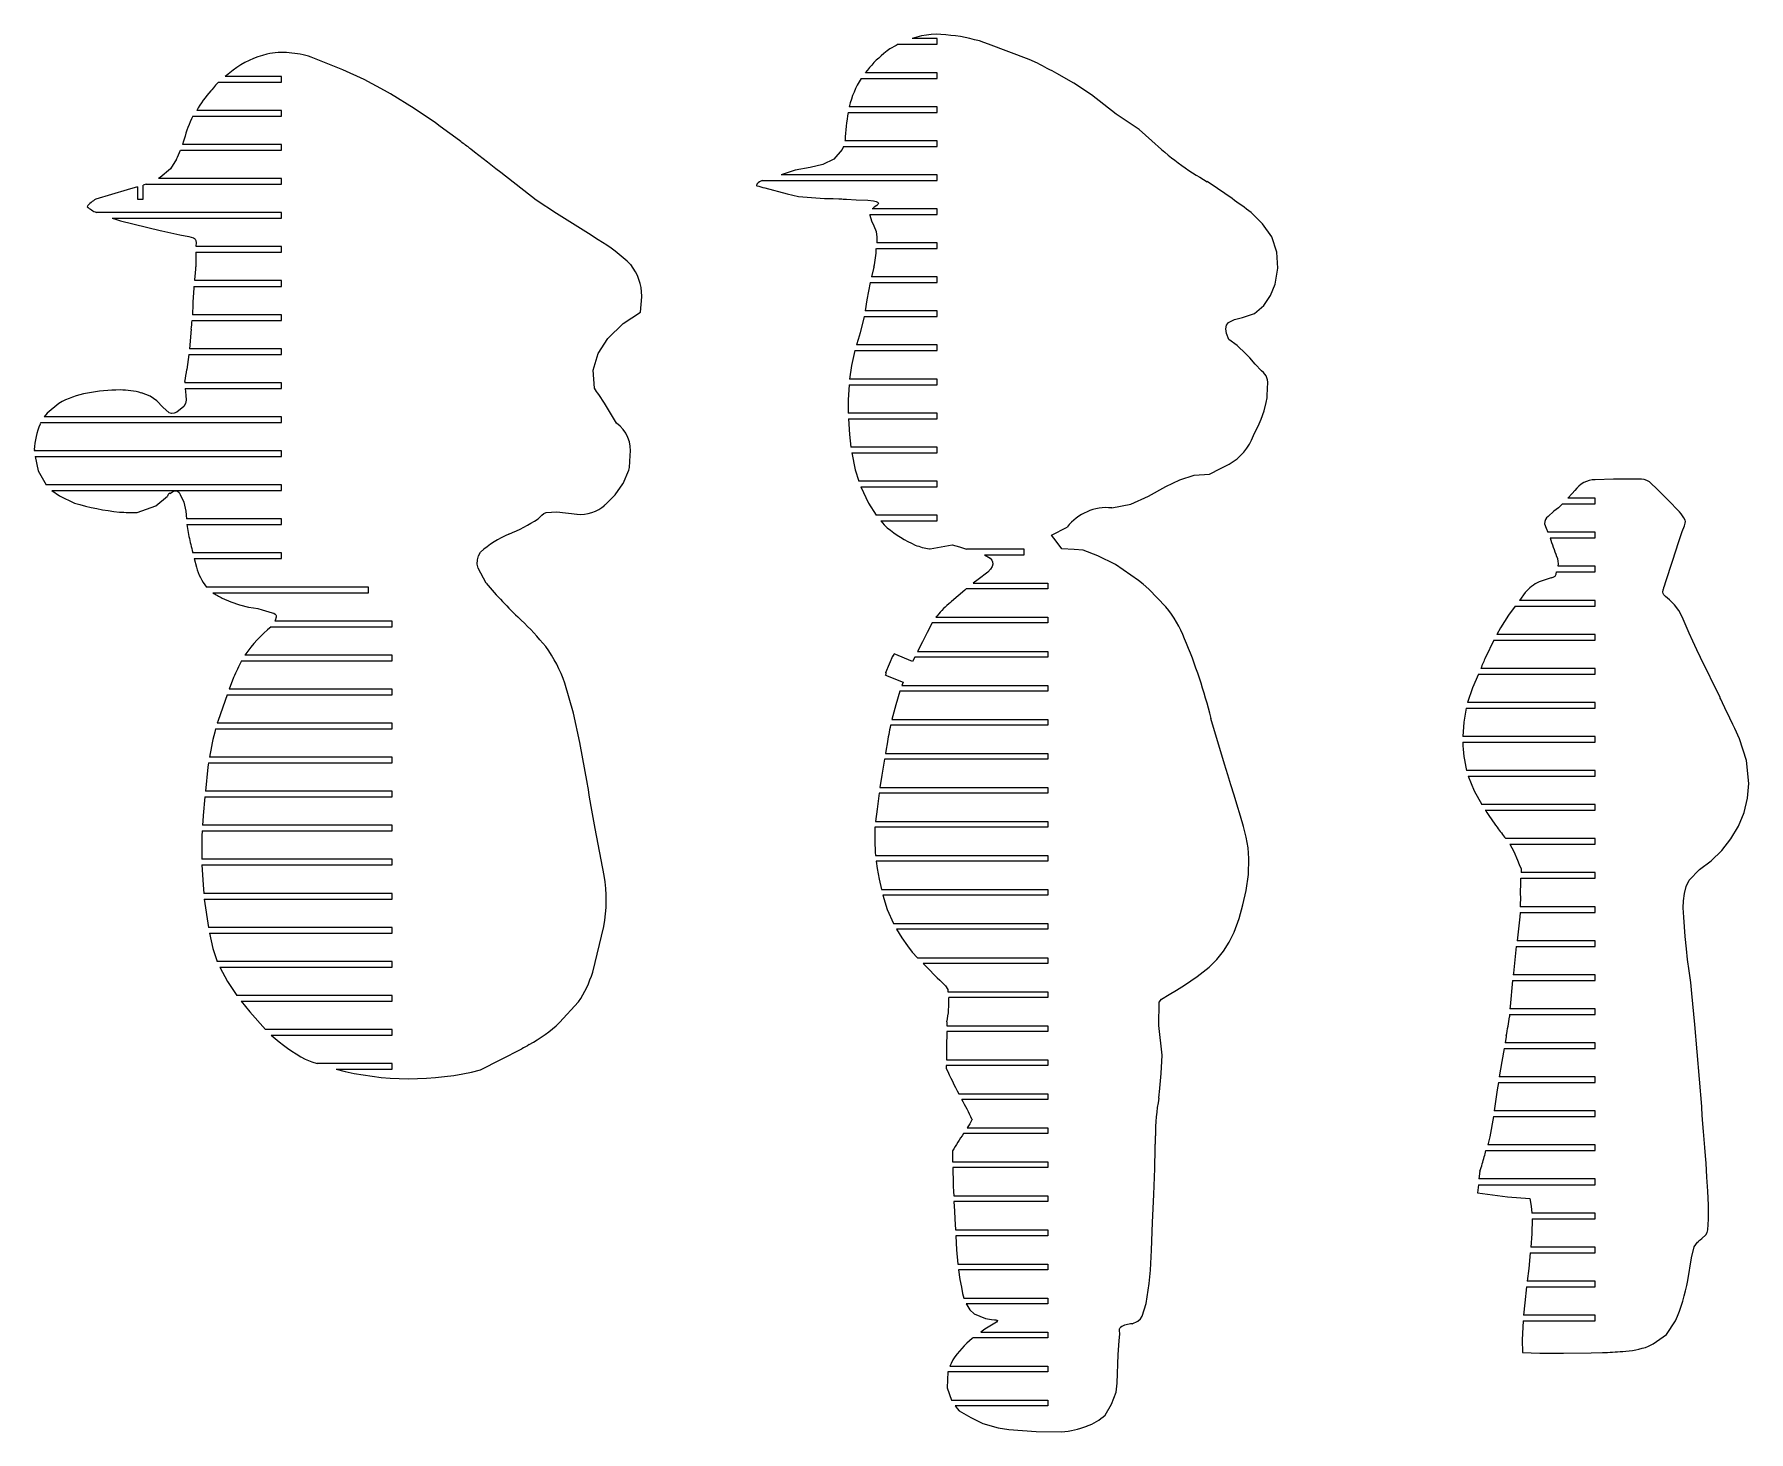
# Model space of a CAD drawing. Extents: x -545 to 865, y -1806 to 2117.
# Drawn here: x 562.8 to 864.9, y -1797.9 to -1551.5 of the extents above; entities that cross this region are included whole.
import ezdxf

# ---------------------------------------------------------------- set-up
doc = ezdxf.new("R2010")
doc.units = 0
doc.layers.get('0').update_dxf_attribs({"linetype": 'CONTINUOUS'})

msp = doc.modelspace()

# ---------------------------------------------------------------- linework, layer by layer
at = {"color": 7, "linetype": 'CONTINUOUS'}
for p, q in [((721.89, -1552.31), (717.48, -1552.31)), ((721.89, -1553.31), (721.89, -1552.31)), ((617.15, -1557.81), (611.55, -1555.56)), ((713.09, -1554.45), (712.47, -1554.95)), ((713.57, -1554.12), (713.09, -1554.45)), ((715.03, -1553.31), (721.89, -1553.31)), ((738.11, -1556), (730.96, -1553.26)), ((739.58, -1556.65), (738.11, -1556)), ((596.62, -1558.79), (596.41, -1558.97)), ((606.31, -1558.97), (596.41, -1558.97)), ((597.82, -1557.89), (596.62, -1558.79)), ((606.31, -1559.97), (606.31, -1558.97)), ((620.9, -1559.52), (617.15, -1557.81)), ((721.89, -1558.31), (709.24, -1558.31)), ((721.89, -1559.31), (721.89, -1558.31)), ((745.97, -1560.13), (743.02, -1558.48)), ((595.24, -1559.97), (594.73, -1560.52)), ((595.24, -1559.97), (606.31, -1559.97)), ((624.51, -1561.46), (620.9, -1559.52)), ((625.55, -1562.06), (624.51, -1561.46)), ((629.69, -1564.62), (625.55, -1562.06)), ((708.5, -1559.31), (721.89, -1559.31)), ((749.1, -1562.22), (745.97, -1560.13)), ((753.47, -1565.6), (749.1, -1562.22)), ((606.31, -1564.97), (591.39, -1564.97)), ((606.31, -1565.97), (606.31, -1564.97)), ((633.49, -1567.17), (629.69, -1564.62)), ((721.89, -1564.31), (706.41, -1564.31)), ((721.89, -1565.31), (721.89, -1564.31)), ((590.73, -1565.97), (606.31, -1565.97)), ((634.32, -1567.78), (633.49, -1567.17)), ((637.71, -1570.29), (634.32, -1567.78)), ((706.2, -1565.31), (721.89, -1565.31)), ((589.07, -1570.38), (588.86, -1570.97)), ((606.31, -1570.97), (588.86, -1570.97)), ((589.18, -1570.04), (589.07, -1570.38)), ((606.31, -1571.97), (606.31, -1570.97)), ((705.39, -1571.31), (705.14, -1571.86)), ((705.39, -1571.31), (721.89, -1571.31)), ((705.67, -1570.21), (705.65, -1570.31)), ((721.89, -1570.31), (705.65, -1570.31)), ((721.89, -1571.31), (721.89, -1570.31)), ((587.82, -1573.57), (586.74, -1575.27)), ((588.51, -1571.97), (606.31, -1571.97)), ((644.12, -1575.25), (642.64, -1574.1)), ((584.93, -1576.8), (584.67, -1576.97)), ((606.31, -1576.97), (584.67, -1576.97)), ((586.74, -1575.27), (584.93, -1576.8)), ((606.31, -1577.97), (606.31, -1576.97)), ((644.99, -1575.93), (644.12, -1575.25)), ((651.22, -1580.81), (644.99, -1575.93)), ((691.07, -1577.31), (721.89, -1577.31)), ((721.89, -1576.31), (694.38, -1576.31)), ((721.89, -1577.31), (721.89, -1576.31)), ((579.16, -1578.95), (573.61, -1580.61)), ((580.95, -1578.44), (579.16, -1578.95)), ((580.95, -1578.44), (580.95, -1580.61)), ((582.46, -1577.97), (581.95, -1578.13)), ((581.95, -1580.61), (581.95, -1578.13)), ((582.46, -1577.97), (606.31, -1577.97)), ((691.53, -1578.62), (695.45, -1579.68)), ((695.45, -1579.68), (697.47, -1580.13)), ((770.44, -1578.14), (769.48, -1577.52)), ((606.31, -1582.97), (573.72, -1582.97)), ((580.95, -1580.61), (581.95, -1580.61)), ((606.31, -1583.97), (606.31, -1582.97)), ((654.82, -1583.16), (651.22, -1580.81)), ((660.47, -1586.68), (654.82, -1583.16)), ((710.02, -1583.31), (710.03, -1583.43)), ((710.02, -1583.31), (721.89, -1583.31)), ((710.54, -1582.23), (710.47, -1582.31)), ((721.89, -1582.31), (710.47, -1582.31)), ((710.8, -1582.03), (710.54, -1582.23)), ((721.89, -1583.31), (721.89, -1582.31)), ((576.48, -1583.97), (606.31, -1583.97)), ((577.97, -1584.42), (584.96, -1586.11)), ((584.96, -1586.11), (585.27, -1586.18)), ((606.31, -1588.97), (591.27, -1588.97)), ((606.31, -1589.97), (606.31, -1588.97)), ((662.14, -1587.75), (660.47, -1586.68)), ((711.18, -1589.31), (711.18, -1589.32)), ((711.18, -1589.31), (721.89, -1589.31)), ((711.29, -1587.3), (711.25, -1588.31)), ((721.89, -1588.31), (711.25, -1588.31)), ((721.89, -1589.31), (721.89, -1588.31)), ((591.23, -1592.08), (591.23, -1592.51)), ((591.24, -1589.97), (606.31, -1589.97)), ((606.31, -1594.97), (591.04, -1594.97)), ((606.31, -1595.97), (606.31, -1594.97)), ((710.09, -1595.31), (709.53, -1598.36)), ((710.09, -1595.31), (721.89, -1595.31)), ((710.75, -1592.61), (710.3, -1594.31)), ((721.89, -1594.31), (710.3, -1594.31)), ((721.89, -1595.31), (721.89, -1594.31)), ((590.87, -1596.27), (590.68, -1598.73)), ((590.91, -1595.97), (590.87, -1596.27)), ((590.91, -1595.97), (606.31, -1595.97)), ((669.63, -1600.52), (669.83, -1597.84)), ((669.83, -1597.84), (669.83, -1597.7)), ((709.53, -1598.36), (709.22, -1600.31)), ((590.65, -1600.77), (590.64, -1600.97)), ((606.31, -1600.97), (590.64, -1600.97)), ((590.68, -1599.36), (590.65, -1600.77)), ((590.68, -1598.73), (590.68, -1599.36)), ((606.31, -1601.97), (606.31, -1600.97)), ((709.03, -1601.31), (708.35, -1604.16)), ((709.03, -1601.31), (721.89, -1601.31)), ((721.89, -1600.31), (709.22, -1600.31)), ((721.89, -1601.31), (721.89, -1600.31)), ((590.43, -1603.53), (590.09, -1606.97)), ((590.59, -1601.97), (606.31, -1601.97)), ((606.31, -1606.97), (590.09, -1606.97)), ((606.31, -1607.97), (606.31, -1606.97)), ((707.39, -1607.31), (721.89, -1607.31)), ((721.89, -1606.31), (707.67, -1606.31)), ((721.89, -1607.31), (721.89, -1606.31)), ((774.8, -1606.37), (773.32, -1605.33)), ((776.3, -1607.85), (774.8, -1606.37)), ((589.99, -1607.97), (589.66, -1610.63)), ((589.99, -1607.97), (606.31, -1607.97)), ((776.99, -1608.59), (776.3, -1607.85)), ((777.93, -1609.7), (776.99, -1608.59)), ((779.09, -1610.89), (777.93, -1609.7)), ((589.31, -1612.75), (589.31, -1612.97)), ((606.31, -1612.97), (589.31, -1612.97)), ((606.31, -1613.97), (606.31, -1612.97)), ((706.36, -1613.31), (721.89, -1613.31)), ((721.89, -1612.31), (706.46, -1612.31)), ((721.89, -1613.31), (721.89, -1612.31)), ((567.08, -1616.6), (565.04, -1618.34)), ((583.16, -1615.31), (581.63, -1614.77)), ((589.37, -1613.97), (606.31, -1613.97)), ((663.27, -1616.58), (662.25, -1615.05)), ((665.39, -1620.08), (663.27, -1616.58)), ((779.9, -1616.46), (780.08, -1615.63)), ((780.08, -1615.63), (780.12, -1613.65)), ((565.04, -1618.34), (564.5, -1618.97)), ((606.31, -1618.97), (564.5, -1618.97)), ((606.31, -1619.97), (606.31, -1618.97)), ((721.89, -1618.31), (706.24, -1618.31)), ((706.28, -1619.31), (721.89, -1619.31)), ((721.89, -1619.31), (721.89, -1618.31)), ((778.63, -1620.21), (779, -1619.37)), ((563.92, -1619.97), (563.8, -1620.23)), ((563.92, -1619.97), (606.31, -1619.97)), ((777.63, -1622.27), (778.63, -1620.21)), ((562.77, -1624.75), (562.76, -1624.97)), ((606.31, -1624.97), (562.76, -1624.97)), ((606.31, -1625.97), (606.31, -1624.97)), ((721.89, -1624.31), (706.71, -1624.31)), ((706.86, -1625.31), (721.89, -1625.31)), ((721.89, -1625.31), (721.89, -1624.31)), ((562.89, -1625.97), (606.31, -1625.97)), ((666.57, -1630.72), (667.58, -1628.4)), ((667.58, -1628.4), (667.67, -1627.92)), ((667.67, -1627.92), (667.77, -1625.79)), ((606.31, -1630.97), (564.85, -1630.97)), ((606.31, -1631.97), (606.31, -1630.97)), ((666.52, -1630.79), (666.57, -1630.72)), ((721.89, -1630.31), (708.08, -1630.31)), ((708.47, -1631.31), (721.89, -1631.31)), ((721.89, -1631.31), (721.89, -1630.31)), ((841.11, -1629.98), (837.89, -1630.06)), ((845.16, -1629.97), (841.11, -1629.98)), ((845.56, -1629.98), (845.16, -1629.97)), ((565.85, -1631.97), (606.31, -1631.97)), ((586.63, -1632.46), (587.29, -1632.1)), ((589.12, -1633.99), (589.47, -1635.59)), ((663.34, -1634.51), (663.41, -1634.45)), ((663.41, -1634.45), (663.49, -1634.39)), ((832.13, -1634.32), (837.9, -1634.32)), ((837.9, -1633.32), (833.05, -1633.32)), ((837.9, -1634.32), (837.9, -1633.32)), ((850.68, -1633.63), (850.5, -1633.45)), ((852.74, -1635.72), (850.68, -1633.63)), ((589.47, -1635.59), (589.58, -1636.97)), ((606.31, -1636.97), (589.58, -1636.97)), ((606.31, -1637.97), (606.31, -1636.97)), ((654.88, -1635.74), (658.42, -1636.14)), ((721.89, -1636.31), (711.15, -1636.31)), ((711.95, -1637.31), (721.89, -1637.31)), ((721.89, -1637.31), (721.89, -1636.31)), ((830.61, -1635.63), (829.61, -1636.54)), ((589.66, -1637.97), (590.01, -1640.06)), ((589.66, -1637.97), (606.31, -1637.97)), ((742.03, -1639.83), (744.8, -1638.41)), ((837.9, -1639.32), (829.55, -1639.32)), ((829.92, -1640.32), (837.9, -1640.32)), ((837.9, -1640.32), (837.9, -1639.32)), ((590.67, -1642.89), (590.69, -1642.97)), ((606.31, -1642.97), (590.69, -1642.97)), ((606.31, -1643.97), (606.31, -1642.97)), ((720.69, -1642.24), (724.56, -1641.51)), ((737.23, -1642.31), (727.07, -1642.31)), ((730.24, -1643.31), (737.23, -1643.31)), ((737.23, -1643.31), (737.23, -1642.31)), ((746.07, -1642.38), (743.89, -1642.22)), ((747.65, -1642.49), (746.07, -1642.38)), ((590.95, -1643.97), (591.37, -1645.47)), ((590.95, -1643.97), (606.31, -1643.97)), ((757.41, -1647.81), (753.31, -1644.99)), ((831.06, -1646.32), (837.9, -1646.32)), ((837.9, -1645.32), (831.34, -1645.32)), ((837.9, -1646.32), (837.9, -1645.32)), ((621.64, -1648.97), (593.13, -1648.97)), ((621.64, -1649.97), (621.64, -1648.97)), ((726.77, -1649.53), (724.45, -1651.51)), ((741.42, -1649.31), (727.04, -1649.31)), ((729.1, -1647.65), (728.27, -1648.31)), ((728.27, -1648.31), (741.42, -1648.31)), ((741.42, -1648.31), (741.42, -1649.31)), ((762.2, -1652.49), (759.2, -1649.34)), ((830.11, -1647.35), (828, -1648.05)), ((594.23, -1649.97), (621.64, -1649.97)), ((724.45, -1651.51), (724.25, -1651.68)), ((823.8, -1652.32), (822.62, -1653.96)), ((823.8, -1652.32), (837.9, -1652.32)), ((825.56, -1649.96), (824.52, -1651.32)), ((837.9, -1651.32), (824.52, -1651.32)), ((837.9, -1652.32), (837.9, -1651.32)), ((605.2, -1654.88), (605.16, -1654.97)), ((625.84, -1654.97), (605.16, -1654.97)), ((625.84, -1655.97), (625.84, -1654.97)), ((648.4, -1654.62), (648.36, -1654.59)), ((648.56, -1654.79), (648.4, -1654.62)), ((741.42, -1655.31), (721.04, -1655.31)), ((721.91, -1654.03), (721.69, -1654.31)), ((721.69, -1654.31), (741.42, -1654.31)), ((741.42, -1654.31), (741.42, -1655.31)), ((822.62, -1653.96), (821.2, -1656.16)), ((604.54, -1655.97), (625.84, -1655.97)), ((719.29, -1658.65), (718.45, -1660.31)), ((820, -1658.32), (818.55, -1661.37)), ((820, -1658.32), (837.9, -1658.32)), ((821.2, -1656.16), (820.55, -1657.32)), ((837.9, -1657.32), (820.55, -1657.32)), ((837.9, -1658.32), (837.9, -1657.32)), ((599.29, -1661.97), (625.84, -1661.97)), ((625.84, -1660.97), (599.88, -1660.97)), ((625.84, -1661.97), (625.84, -1660.97)), ((714.06, -1661.05), (712.8, -1664.12)), ((714.06, -1661.05), (714.21, -1661.11)), ((714.21, -1661.11), (714.34, -1660.77)), ((717.58, -1662.1), (714.34, -1660.77)), ((717.94, -1661.36), (717.58, -1662.1)), ((717.96, -1661.31), (717.94, -1661.36)), ((741.42, -1661.31), (717.96, -1661.31)), ((718.45, -1660.31), (741.42, -1660.31)), ((741.42, -1660.31), (741.42, -1661.31)), ((859.88, -1668.47), (856.44, -1661.42)), ((597.89, -1664.93), (597.11, -1666.97)), ((712.95, -1664.18), (712.8, -1664.12)), ((712.81, -1664.52), (712.95, -1664.18)), ((712.81, -1664.52), (715.88, -1665.77)), ((817.31, -1664.32), (837.9, -1664.32)), ((837.9, -1663.32), (817.73, -1663.32)), ((837.9, -1664.32), (837.9, -1663.32)), ((596.73, -1667.97), (595.16, -1672.5)), ((596.73, -1667.97), (625.84, -1667.97)), ((625.84, -1666.97), (597.11, -1666.97)), ((625.84, -1667.97), (625.84, -1666.97)), ((657.8, -1671.21), (656.29, -1665.94)), ((741.42, -1667.31), (715.34, -1667.31)), ((715.88, -1665.77), (715.69, -1666.31)), ((715.69, -1666.31), (741.42, -1666.31)), ((741.42, -1666.31), (741.42, -1667.31)), ((815.15, -1670.32), (837.9, -1670.32)), ((837.9, -1669.32), (815.39, -1669.32)), ((837.9, -1670.32), (837.9, -1669.32)), ((594.72, -1673.97), (625.84, -1673.97)), ((595.16, -1672.5), (595.02, -1672.97)), ((625.84, -1672.97), (595.02, -1672.97)), ((625.84, -1673.97), (625.84, -1672.97)), ((658.92, -1676.38), (657.8, -1671.21)), ((741.42, -1673.31), (713.69, -1673.31)), ((713.91, -1672.31), (741.42, -1672.31)), ((741.42, -1672.31), (741.42, -1673.31)), ((772.52, -1680.19), (770.16, -1672.14)), ((660.26, -1683.72), (658.92, -1676.38)), ((837.9, -1675.32), (814.55, -1675.32)), ((814.55, -1676.32), (837.9, -1676.32)), ((837.9, -1676.32), (837.9, -1675.32)), ((593.48, -1679.97), (625.84, -1679.97)), ((625.84, -1678.97), (593.64, -1678.97)), ((625.84, -1679.97), (625.84, -1678.97)), ((741.42, -1679.31), (712.6, -1679.31)), ((712.77, -1678.31), (741.42, -1678.31)), ((741.42, -1678.31), (741.42, -1679.31)), ((593.37, -1680.74), (592.91, -1684.97)), ((837.9, -1681.32), (815.22, -1681.32)), ((815.51, -1682.32), (837.9, -1682.32)), ((837.9, -1682.32), (837.9, -1681.32)), ((592.81, -1685.97), (592.55, -1689.26)), ((592.81, -1685.97), (625.84, -1685.97)), ((625.84, -1684.97), (592.91, -1684.97)), ((625.84, -1685.97), (625.84, -1684.97)), ((741.42, -1685.31), (711.67, -1685.31)), ((711.82, -1684.31), (741.42, -1684.31)), ((741.42, -1684.31), (741.42, -1685.31)), ((837.9, -1687.32), (817.9, -1687.32)), ((818.51, -1688.32), (837.9, -1688.32)), ((837.9, -1688.32), (837.9, -1687.32)), ((592.36, -1691.97), (625.84, -1691.97)), ((625.84, -1690.97), (592.43, -1690.97)), ((625.84, -1691.97), (625.84, -1690.97)), ((663.19, -1699.85), (661.63, -1691.56)), ((741.42, -1691.31), (710.91, -1691.31)), ((711.02, -1690.31), (741.42, -1690.31)), ((741.42, -1690.31), (741.42, -1691.31)), ((592.3, -1694.04), (592.3, -1696.97)), ((837.9, -1693.32), (822.11, -1693.32)), ((822.86, -1694.32), (837.9, -1694.32)), ((837.9, -1694.32), (837.9, -1693.32)), ((625.84, -1696.97), (592.3, -1696.97)), ((592.32, -1697.97), (592.5, -1701.47)), ((592.32, -1697.97), (625.84, -1697.97)), ((625.84, -1697.97), (625.84, -1696.97)), ((711.03, -1696.31), (741.42, -1696.31)), ((711.14, -1697.31), (711.32, -1698.59)), ((741.42, -1697.31), (711.14, -1697.31)), ((741.42, -1696.31), (741.42, -1697.31)), ((824.78, -1700.32), (837.9, -1700.32)), ((837.9, -1699.32), (824.82, -1699.32)), ((837.9, -1700.32), (837.9, -1699.32)), ((592.5, -1701.47), (592.63, -1702.97)), ((625.84, -1702.97), (592.63, -1702.97)), ((592.73, -1703.97), (593.45, -1708.97)), ((592.73, -1703.97), (625.84, -1703.97)), ((625.84, -1703.97), (625.84, -1702.97)), ((712.1, -1702.31), (741.42, -1702.31)), ((741.42, -1703.31), (712.34, -1703.31)), ((741.42, -1702.31), (741.42, -1703.31)), ((824.71, -1703.38), (824.66, -1705.32)), ((824.58, -1707.12), (824.1, -1711.32)), ((824.63, -1706.32), (824.58, -1707.12)), ((824.63, -1706.32), (837.9, -1706.32)), ((837.9, -1705.32), (824.66, -1705.32)), ((837.9, -1706.32), (837.9, -1705.32)), ((625.84, -1708.97), (593.45, -1708.97)), ((593.62, -1709.97), (594.25, -1712.7)), ((593.62, -1709.97), (625.84, -1709.97)), ((625.84, -1709.97), (625.84, -1708.97)), ((661.18, -1716.86), (663.14, -1708.84)), ((714.2, -1708.31), (741.42, -1708.31)), ((741.42, -1709.31), (714.76, -1709.31)), ((741.42, -1708.31), (741.42, -1709.31)), ((716.66, -1712.23), (717.48, -1713.35)), ((717.48, -1713.35), (718.42, -1714.31)), ((823.98, -1712.32), (823.46, -1717.02)), ((823.98, -1712.32), (837.9, -1712.32)), ((837.9, -1711.32), (824.1, -1711.32)), ((837.9, -1712.32), (837.9, -1711.32)), ((625.84, -1714.97), (595.01, -1714.97)), ((595.46, -1715.97), (596.79, -1718.48)), ((595.46, -1715.97), (625.84, -1715.97)), ((625.84, -1715.97), (625.84, -1714.97)), ((718.42, -1714.31), (741.42, -1714.31)), ((741.42, -1715.31), (719.42, -1715.31)), ((741.42, -1714.31), (741.42, -1715.31)), ((823.32, -1718.32), (822.88, -1722.89)), ((823.32, -1718.32), (837.9, -1718.32)), ((823.46, -1717.02), (823.43, -1717.32)), ((837.9, -1717.32), (823.43, -1717.32)), ((837.9, -1718.32), (837.9, -1717.32)), ((625.84, -1720.97), (598.46, -1720.97)), ((599.24, -1721.97), (625.84, -1721.97)), ((625.84, -1721.97), (625.84, -1720.97)), ((655.33, -1725.75), (658.67, -1722.09)), ((723.76, -1719.93), (723.8, -1720.31)), ((723.8, -1720.31), (741.42, -1720.31)), ((741.42, -1721.31), (723.94, -1721.31)), ((741.42, -1720.31), (741.42, -1721.31)), ((855.42, -1726.11), (854.93, -1720.64)), ((600.73, -1723.84), (603.51, -1726.97)), ((822.79, -1724.32), (822.77, -1724.71)), ((822.79, -1724.32), (837.9, -1724.32)), ((822.88, -1722.89), (822.85, -1723.32)), ((837.9, -1723.32), (822.85, -1723.32)), ((837.9, -1724.32), (837.9, -1723.32)), ((625.84, -1726.97), (603.51, -1726.97)), ((604.53, -1727.97), (625.84, -1727.97)), ((625.84, -1727.97), (625.84, -1726.97)), ((741.42, -1727.31), (723.59, -1727.31)), ((723.6, -1725.63), (723.61, -1726.31)), ((723.61, -1726.31), (741.42, -1726.31)), ((741.42, -1726.31), (741.42, -1727.31)), ((856.65, -1740.57), (855.42, -1726.11)), ((645.02, -1732.28), (648.67, -1730.39)), ((821.84, -1730.32), (837.9, -1730.32)), ((837.9, -1729.32), (822.01, -1729.32)), ((837.9, -1730.32), (837.9, -1729.32)), ((625.84, -1732.97), (612.63, -1732.97)), ((615.98, -1733.97), (625.84, -1733.97)), ((625.84, -1733.97), (625.84, -1732.97)), ((641.41, -1734.08), (645.02, -1732.28)), ((741.42, -1733.31), (723.51, -1733.31)), ((723.53, -1732.31), (741.42, -1732.31)), ((741.42, -1732.31), (741.42, -1733.31)), ((821.41, -1732.61), (820.97, -1735.32)), ((820.82, -1736.32), (820.63, -1737.58)), ((820.82, -1736.32), (837.9, -1736.32)), ((837.9, -1735.32), (820.97, -1735.32)), ((837.9, -1736.32), (837.9, -1735.32)), ((725.71, -1738.31), (741.42, -1738.31)), ((741.42, -1739.31), (726.24, -1739.31)), ((741.42, -1738.31), (741.42, -1739.31)), ((820.63, -1737.58), (820.09, -1741.32)), ((819.93, -1742.32), (819.32, -1745.88)), ((819.93, -1742.32), (837.9, -1742.32)), ((837.9, -1741.32), (820.09, -1741.32)), ((837.9, -1742.32), (837.9, -1741.32)), ((856.66, -1740.72), (856.65, -1740.57)), ((741.42, -1745.31), (726.53, -1745.31)), ((727.18, -1744.31), (741.42, -1744.31)), ((741.42, -1744.31), (741.42, -1745.31)), ((724.61, -1748.37), (724.63, -1750.31)), ((818.6, -1748.32), (837.9, -1748.32)), ((837.9, -1747.32), (818.95, -1747.32)), ((837.9, -1748.32), (837.9, -1747.32)), ((724.63, -1750.31), (741.42, -1750.31)), ((741.42, -1751.31), (724.65, -1751.31)), ((741.42, -1750.31), (741.42, -1751.31)), ((760.07, -1756.07), (760.24, -1751.47)), ((817.56, -1751.93), (817.36, -1753.32)), ((817.29, -1754.32), (817.15, -1755.75)), ((817.29, -1754.32), (837.9, -1754.32)), ((837.9, -1753.32), (817.36, -1753.32)), ((837.9, -1754.32), (837.9, -1753.32)), ((724.82, -1756.31), (741.42, -1756.31)), ((741.42, -1757.31), (724.86, -1757.31)), ((741.42, -1756.31), (741.42, -1757.31)), ((759.85, -1760.97), (760.07, -1756.07)), ((725.01, -1760.33), (725.12, -1762.31)), ((759.68, -1765.84), (759.85, -1760.97)), ((837.9, -1759.32), (826.71, -1759.32)), ((826.75, -1760.32), (837.9, -1760.32)), ((837.9, -1760.32), (837.9, -1759.32)), ((725.12, -1762.31), (741.42, -1762.31)), ((725.17, -1763.31), (725.28, -1765.83)), ((741.42, -1763.31), (725.17, -1763.31)), ((741.42, -1762.31), (741.42, -1763.31)), ((725.28, -1765.83), (725.52, -1768.31)), ((826.44, -1766.32), (837.9, -1766.32)), ((837.9, -1765.32), (826.53, -1765.32)), ((837.9, -1766.32), (837.9, -1765.32)), ((725.52, -1768.31), (741.42, -1768.31)), ((725.64, -1769.31), (725.89, -1771.02)), ((741.42, -1769.31), (725.64, -1769.31)), ((741.42, -1768.31), (741.42, -1769.31)), ((726.37, -1773.48), (726.62, -1774.31)), ((825.8, -1772.32), (837.9, -1772.32)), ((837.9, -1771.32), (825.91, -1771.32)), ((837.9, -1772.32), (837.9, -1771.32)), ((726.62, -1774.31), (741.42, -1774.31)), ((741.42, -1775.31), (727.02, -1775.31)), ((741.42, -1774.31), (741.42, -1775.31)), ((825.18, -1778.32), (837.9, -1778.32)), ((837.9, -1777.32), (825.26, -1777.32)), ((837.9, -1778.32), (837.9, -1777.32)), ((728.21, -1781.31), (728.08, -1781.42)), ((741.42, -1781.31), (728.21, -1781.31)), ((729.58, -1780.31), (741.42, -1780.31)), ((741.42, -1780.31), (741.42, -1781.31)), ((847.27, -1782.81), (848.1, -1782.38)), ((753.61, -1789.32), (753.83, -1784.23)), ((825.04, -1783.92), (828.13, -1784.01)), ((828.13, -1784.01), (832.29, -1784.01)), ((832.29, -1784.01), (837.15, -1783.99)), ((837.15, -1783.99), (839.16, -1783.93)), ((741.42, -1787.31), (723.8, -1787.31)), ((724.13, -1786.31), (741.42, -1786.31)), ((741.42, -1786.31), (741.42, -1787.31)), ((753.45, -1790.91), (753.61, -1789.32)), ((724.42, -1792.31), (741.42, -1792.31)), ((741.42, -1793.31), (725.06, -1793.31)), ((741.42, -1792.31), (741.42, -1793.31)), ((729.95, -1796.44), (732.67, -1797.19)), ((732.67, -1797.19), (734.54, -1797.46)), ((734.54, -1797.46), (739.34, -1797.82)), ((739.34, -1797.82), (743.86, -1797.87))]:
    msp.add_line(p, q, dxfattribs=at)
at = {"color": 7, "linetype": 'CONTINUOUS', "flags": 128}
for points in [[(594.73, -1560.52), (594.32, -1561), (594.04, -1561.32), (593.89, -1561.51)], [(757.5, -1568.33), (755.24, -1566.8), (753.47, -1565.6)], [(759.75, -1570.33), (758.64, -1569.31), (757.5, -1568.33)], [(642.64, -1574.1), (640.38, -1572.32), (639.73, -1571.82), (639.53, -1571.66), (639.42, -1571.57)], [(705.14, -1571.86), (703.66, -1573.56), (701.73, -1574.52), (699.54, -1575.05), (696.87, -1575.52), (694.38, -1576.31)], [(690.14, -1577.95), (690.1, -1578.09), (690.08, -1578.16), (690.08, -1578.2), (690.08, -1578.22), (690.09, -1578.23)], [(703.57, -1580.51), (704.59, -1580.55), (705.09, -1580.57), (705.35, -1580.58), (705.47, -1580.59), (705.54, -1580.59), (705.57, -1580.59), (705.58, -1580.59), (705.59, -1580.59), (705.59, -1580.59), (705.6, -1580.59), (705.6, -1580.59), (705.6, -1580.59), (705.6, -1580.59), (705.6, -1580.59), (705.6, -1580.59), (705.6, -1580.59), (705.6, -1580.59), (705.6, -1580.59), (705.63, -1580.6), (705.89, -1580.61), (707.62, -1580.7), (709.65, -1580.77), (710.66, -1580.87), (711.14, -1580.99), (711.39, -1581.12), (711.55, -1581.29)], [(711.55, -1581.29), (711.56, -1581.3), (711.56, -1581.32), (711.56, -1581.33), (711.44, -1581.52), (711.26, -1581.73), (710.8, -1582.03)], [(780.86, -1587.26), (779.27, -1584.94), (777.25, -1582.96)], [(576.48, -1583.97), (577.26, -1584.2), (577.97, -1584.42)], [(585.27, -1586.18), (588.44, -1586.87), (590.02, -1587.2), (590.8, -1587.41), (590.99, -1587.52), (591.13, -1587.64), (591.31, -1588)], [(710.03, -1583.43), (710.34, -1584.4), (710.76, -1585.33), (711.15, -1586.28), (711.29, -1587.3)], [(773.32, -1605.33), (772.92, -1604.26), (772.8, -1603.44), (772.92, -1602.82), (773.23, -1602.36), (774.3, -1601.8), (775.72, -1601.46), (777.83, -1600.73), (779.46, -1599.36), (780.65, -1597.56), (781.47, -1595.56), (781.97, -1592.76), (781.77, -1589.94), (780.86, -1587.26)], [(591.24, -1589.97), (591.24, -1591.01), (591.23, -1592.08)], [(661.48, -1613.94), (661.26, -1610.77), (662.14, -1607.82), (663.85, -1605.16), (666.57, -1602.51), (669.63, -1600.52)], [(708.35, -1604.16), (707.97, -1605.34), (707.67, -1606.31)], [(707.39, -1607.31), (706.8, -1609.92), (706.46, -1612.31)], [(706.36, -1613.31), (706.23, -1615.96), (706.24, -1618.31)], [(589.37, -1613.97), (589.5, -1615.13), (589.54, -1616.05), (589.42, -1616.61), (589.11, -1617.15), (587.9, -1618.13), (587.41, -1618.31), (586.94, -1618.36), (586.51, -1618.25), (585.41, -1617.24), (584.35, -1616.13), (583.16, -1615.31)], [(779, -1619.37), (779.51, -1617.93), (779.9, -1616.46)], [(706.28, -1619.31), (706.47, -1622.07), (706.71, -1624.31)], [(706.86, -1625.31), (707.45, -1628.3), (708.08, -1630.31)], [(562.89, -1625.97), (563.47, -1628.52), (564.85, -1630.97)], [(769.89, -1629.06), (771.85, -1628.1), (773.36, -1627.3)], [(663.49, -1634.39), (665.13, -1632.7), (666.52, -1630.79)], [(708.47, -1631.31), (709.8, -1634.22), (711.15, -1636.31)], [(752.7, -1635.02), (756.03, -1634.37), (759.17, -1632.96), (762.23, -1631.28), (764.68, -1630.09), (767.21, -1629.27), (769.89, -1629.06)], [(850.5, -1633.45), (848.99, -1631.91), (847.43, -1630.43)], [(565.85, -1631.97), (567.18, -1632.91), (569.82, -1634.17)], [(580.91, -1635.85), (584.18, -1634.66), (586.25, -1632.97)], [(587.29, -1632.1), (587.64, -1632), (587.83, -1632.02), (588, -1632.1), (588.28, -1632.34), (588.49, -1632.65), (589.12, -1633.99)], [(832.13, -1634.32), (831.41, -1635), (830.61, -1635.63)], [(834.28, -1631.95), (833.81, -1632.48), (833.05, -1633.32)], [(651.56, -1636.97), (652.2, -1636.28), (652.58, -1635.99), (653.01, -1635.81), (654.88, -1635.74)], [(711.95, -1637.31), (712.57, -1637.99), (713.08, -1638.52)], [(852.55, -1641.14), (853.19, -1639.16), (853.62, -1638.21), (853.76, -1637.71), (853.78, -1637.44), (853.75, -1637.19)], [(743.89, -1642.22), (742.85, -1640.88), (742.03, -1639.83)], [(828.96, -1637.82), (829.23, -1638.57), (829.55, -1639.32)], [(642.42, -1648.29), (641, -1645.66), (640.84, -1644.93), (640.87, -1644.19), (641.07, -1643.47), (641.43, -1642.81)], [(720.53, -1642.22), (720.62, -1642.23), (720.69, -1642.24)], [(724.56, -1641.51), (725.82, -1641.89), (727.07, -1642.31)], [(730.24, -1643.31), (731.22, -1643.88), (731.51, -1644.21), (731.68, -1644.56), (731.71, -1644.93), (731.58, -1645.38), (731.29, -1645.85), (730.84, -1646.35), (729.1, -1647.65)], [(753.31, -1644.99), (750.19, -1643.47), (747.65, -1642.49)], [(850.28, -1648.17), (851.54, -1644.23), (852.55, -1641.14)], [(727.04, -1649.31), (726.89, -1649.43), (726.77, -1649.53)], [(759.2, -1649.34), (758.2, -1648.49), (757.41, -1647.81)], [(850.96, -1651.23), (850.28, -1650.64), (849.97, -1650.33), (849.87, -1650.13), (849.83, -1649.9), (849.87, -1649.45), (849.92, -1649.27), (849.96, -1649.15), (849.98, -1649.09), (849.99, -1649.06), (850, -1649.04), (850, -1649.03), (850, -1649.03), (850, -1649.03), (850, -1649.02), (850, -1649.02), (850, -1649.02), (850, -1649.02), (850, -1649.02), (850, -1649.02), (850, -1649.02), (850, -1649.02), (850.01, -1649.02), (850.03, -1648.96), (850.16, -1648.6), (850.28, -1648.17)], [(595.89, -1650.92), (597.39, -1651.56), (598.95, -1652.11), (600.51, -1652.5), (601.37, -1652.64), (602.14, -1652.78), (602.91, -1652.98), (603.5, -1653.16), (604.08, -1653.34), (604.67, -1653.5), (604.97, -1653.59), (605.22, -1653.75)], [(856.44, -1661.42), (855.78, -1660.04), (855.08, -1658.53), (854.44, -1657.08), (853.76, -1655.45), (853.22, -1654.22), (852.65, -1653.14), (851.88, -1652.12), (850.96, -1651.23)], [(605.22, -1653.75), (605.32, -1653.88), (605.38, -1654.01), (605.4, -1654.14), (605.39, -1654.31), (605.2, -1654.88)], [(721.04, -1655.31), (720.15, -1656.98), (719.29, -1658.65)], [(817.31, -1664.32), (816.25, -1666.75), (815.39, -1669.32)], [(715.34, -1667.31), (714.59, -1669.71), (713.91, -1672.31)], [(815.15, -1670.32), (814.74, -1672.8), (814.55, -1675.32)], [(864.94, -1683.58), (864.54, -1679.58), (863.3, -1675.76), (862.47, -1673.92), (862.12, -1673.18), (861.61, -1672.11), (860.73, -1670.28), (860.3, -1669.36), (860.02, -1668.75), (859.93, -1668.57), (859.88, -1668.47)], [(713.08, -1676.6), (712.9, -1677.56), (712.77, -1678.31)], [(593.48, -1679.97), (593.43, -1680.34), (593.37, -1680.74)], [(712.6, -1679.31), (712.15, -1682.11), (711.82, -1684.31)], [(776.38, -1702.44), (776.77, -1699.62), (776.85, -1696.8), (776.7, -1694.92), (776.37, -1693.05), (775.91, -1691.18), (775.39, -1689.39), (774.72, -1687.26), (774.23, -1685.68), (773.66, -1683.85), (773.12, -1682.1), (772.52, -1680.19)], [(815.51, -1682.32), (816.57, -1684.87), (817.9, -1687.32)], [(661.63, -1691.56), (660.94, -1687.64), (660.59, -1685.68), (660.42, -1684.65), (660.32, -1684.05), (660.26, -1683.72)], [(711.67, -1685.31), (711.3, -1688.11), (711.02, -1690.31)], [(854.45, -1700.64), (856.25, -1698.78), (858.33, -1697.21), (860.2, -1695.4), (861.81, -1693.35), (863.14, -1691.11), (864.14, -1688.71), (864.74, -1686.17), (864.94, -1683.58)], [(592.36, -1691.97), (592.32, -1692.84), (592.3, -1694.04)], [(592.55, -1689.26), (592.55, -1689.27), (592.55, -1689.35), (592.43, -1690.97)], [(710.91, -1691.31), (710.91, -1691.31), (710.91, -1691.32)], [(822.86, -1694.32), (823.54, -1695.61), (824.17, -1697.1)], [(824.17, -1697.1), (824.51, -1697.89), (824.82, -1698.67)], [(711.32, -1698.59), (711.67, -1700.44), (712.1, -1702.31)], [(824.82, -1698.67), (824.84, -1698.99), (824.82, -1699.32)], [(854.93, -1720.64), (854.71, -1718.69), (854.43, -1716.63), (854.17, -1714.65), (853.97, -1712.73), (853.76, -1710.59), (853.61, -1708.9), (853.48, -1707.17), (853.41, -1705.54), (853.46, -1704.27), (853.62, -1703.02), (853.92, -1701.79), (854.45, -1700.64)], [(712.34, -1703.31), (713.08, -1705.79), (714.2, -1708.31)], [(769.84, -1715.97), (771.19, -1714.62), (772.38, -1713.14), (773.37, -1711.56), (774.23, -1709.79), (775.12, -1707.4), (775.8, -1704.98), (776.38, -1702.44)], [(714.76, -1709.31), (715.68, -1710.8), (716.66, -1712.23)], [(594.25, -1712.7), (594.62, -1713.94), (595.01, -1714.97)], [(719.42, -1715.31), (720.02, -1715.92), (720.64, -1716.56), (721.26, -1717.23), (721.91, -1717.85), (722.39, -1718.3), (722.9, -1718.8), (723.39, -1719.29), (723.76, -1719.93)], [(761.03, -1722.17), (761.46, -1721.65), (762.82, -1720.79), (764.1, -1720.01), (765.47, -1719.14), (766.61, -1718.41), (767.71, -1717.63), (768.79, -1716.81), (769.84, -1715.97)], [(596.79, -1718.48), (597.61, -1719.75), (598.46, -1720.97)], [(599.24, -1721.97), (599.98, -1722.9), (600.73, -1723.84)], [(761.57, -1731.5), (760.97, -1726.28), (761.03, -1722.17)], [(723.59, -1727.31), (723.55, -1730.11), (723.53, -1732.31)], [(822.19, -1728.06), (822.17, -1728.21), (822.01, -1729.32)], [(821.84, -1730.32), (821.84, -1730.32), (821.41, -1732.61)], [(610.52, -1732.22), (611.7, -1732.65), (612.63, -1732.97)], [(723.51, -1733.31), (723.51, -1733.6), (723.51, -1733.83)], [(761.08, -1737.93), (761.4, -1734.72), (761.57, -1731.5)], [(760.99, -1739.08), (761.04, -1738.44), (761.08, -1737.93)], [(728.04, -1742.79), (727.63, -1743.57), (727.18, -1744.31)], [(857.85, -1760.38), (857.85, -1757.92), (857.76, -1755.46), (857.58, -1753), (857.42, -1750.55), (857.31, -1749.22), (857.18, -1747.79), (857.07, -1746.34), (856.97, -1744.95), (856.86, -1743.62), (856.74, -1742.09), (856.66, -1740.72)], [(760.24, -1751.47), (760.29, -1750.03), (760.3, -1749.34), (760.31, -1748.98), (760.32, -1748.79), (760.32, -1748.69), (760.32, -1748.64), (760.32, -1748.62), (760.32, -1748.6), (760.32, -1748.6), (760.32, -1748.6), (760.32, -1748.59), (760.32, -1748.59), (760.32, -1748.59), (760.32, -1748.59), (760.32, -1748.59), (760.32, -1748.59), (760.32, -1748.59), (760.32, -1748.59), (760.32, -1748.59), (760.32, -1748.51), (760.34, -1747.87), (760.35, -1747.48), (760.35, -1747.31), (760.35, -1747.23), (760.35, -1747.19), (760.36, -1747.17), (760.36, -1747.16), (760.36, -1747.16), (760.36, -1747.16), (760.36, -1747.16), (760.36, -1747.16), (760.36, -1747.16), (760.36, -1747.16), (760.36, -1747.16), (760.36, -1747.16), (760.36, -1747.16), (760.36, -1747.16), (760.36, -1747.12), (760.36, -1746.8), (760.37, -1746.6), (760.37, -1746.51), (760.37, -1746.47), (760.37, -1746.45), (760.37, -1746.45), (760.37, -1746.44), (760.37, -1746.44), (760.37, -1746.44), (760.37, -1746.44), (760.37, -1746.44), (760.37, -1746.44), (760.37, -1746.44), (760.37, -1746.44), (760.37, -1746.44), (760.37, -1746.44), (760.37, -1746.43), (760.37, -1746.41), (760.38, -1746.08), (760.39, -1745.72)], [(819.32, -1745.88), (819.13, -1746.61), (818.95, -1747.32)], [(724.73, -1754.56), (724.78, -1755.54), (724.82, -1756.31)], [(724.86, -1757.31), (724.95, -1759), (725.01, -1760.33)], [(817.15, -1755.75), (822.43, -1756.46), (826.34, -1756.75)], [(826.34, -1756.75), (826.6, -1758.09), (826.71, -1759.32)], [(826.75, -1760.32), (826.69, -1763), (826.53, -1765.32)], [(856.67, -1763.8), (857.38, -1763.17), (857.61, -1762.75), (857.74, -1762.29), (857.85, -1760.38)], [(854.2, -1771.19), (854.84, -1767.22), (855.34, -1765.29), (855.92, -1764.47), (856.08, -1764.32), (856.17, -1764.23), (856.22, -1764.19), (856.25, -1764.16), (856.26, -1764.15), (856.27, -1764.14), (856.27, -1764.14), (856.28, -1764.14), (856.28, -1764.14), (856.28, -1764.14), (856.28, -1764.14), (856.28, -1764.14), (856.28, -1764.14), (856.28, -1764.14), (856.28, -1764.14), (856.28, -1764.14), (856.32, -1764.1), (856.4, -1764.03), (856.67, -1763.8)], [(826.44, -1766.32), (826.16, -1769.1), (825.91, -1771.32)], [(725.89, -1771.02), (726.16, -1772.4), (726.37, -1773.48)], [(825.8, -1772.32), (825.48, -1775.16), (825.26, -1777.32)], [(727.02, -1775.31), (727.1, -1775.49), (727.65, -1776.39), (728.45, -1777.1), (730.4, -1777.91), (731.45, -1778.09), (731.98, -1778.14), (732.24, -1778.17), (732.38, -1778.2), (732.45, -1778.23), (732.49, -1778.26)], [(756.25, -1778.85), (757.29, -1778.37), (757.72, -1777.97), (758.05, -1777.49), (758.74, -1775.25)], [(732.49, -1778.26), (732.51, -1778.29), (732.51, -1778.32), (732.51, -1778.35), (732.49, -1778.38), (732.35, -1778.55), (730.31, -1779.82), (729.58, -1780.31)], [(753.83, -1784.23), (754, -1781.82), (754.09, -1780.62), (754.03, -1780.02), (754.05, -1779.72), (754.11, -1779.59), (754.21, -1779.47)], [(825.18, -1778.32), (824.99, -1781.7), (825.04, -1783.92)], [(848.1, -1782.38), (850.42, -1780.71), (852.04, -1778.35)], [(724.66, -1785.19), (724.34, -1785.82), (724.13, -1786.31)], [(723.8, -1787.31), (723.66, -1790.16), (724.42, -1792.31)], [(751.5, -1794.93), (752.64, -1793.01), (753.45, -1790.91)], [(725.06, -1793.31), (725.43, -1793.79), (725.75, -1794.16)], [(725.75, -1794.16), (727.81, -1795.37), (729.95, -1796.44)]]:
    msp.add_lwpolyline(points, dxfattribs=at)
at = {"color": 7, "linetype": 'CONTINUOUS'}
for centre, radius, start, end in [((722.02, -1565.43), 13.89, 80.563, 109.1165), ((721.52, -1579.16), 27.57, 69.9777, 84.2137), ((607.22, -1569.98), 15.32, 103.0228, 127.8751), ((606.35, -1565.08), 10.35, 82.5547, 104.4392), ((607.01, -1568.65), 13.85, 70.8696, 87.178), ((726.09, -1571.32), 21.29, 129.7499, 142.3313), ((746.48, -1611.65), 66.28, 118.3257, 119.7736), ((686.96, -1659.26), 115.32, 60.9155, 62.8518), ((610.18, -1575.91), 21.75, 138.5187, 149.779), ((722.21, -1567.99), 16.22, 147.6488, 166.8859), ((608.42, -1575.04), 19.88, 152.83, 165.4127), ((760.67, -1573.64), 55.11, 171.3027, 176.4321), ((580.85, -1647.82), 96.15, 52.4704, 53.7392), ((794.65, -1533.35), 50.84, 226.659, 240.3287), ((578.64, -1568.66), 10.41, 331.8691, 341.5031), ((691.69, -1579.21), 2, 108.0328, 140.8036), ((701.42, -1538.6), 41.22, 254.0537, 256.1258), ((704.97, -1508.74), 71.78, 263.9997, 268.8839), ((685.22, -1705.8), 153.49, 53.1564, 56.272), ((575.77, -1584.7), 4.62, 117.8875, 143.3289), ((576.65, -1576.37), 7.22, 230.4995, 246.028), ((588.3, -1588.36), 3.04, 348.4797, 6.7406), ((647.68, -1612.65), 28.79, 45.3905, 59.8642), ((695.91, -1588.99), 15.27, 346.2981, 358.7685), ((660.95, -1597.67), 8.88, 359.861, 38.4648), ((559.19, -1591.25), 32.07, 353.3388, 357.7475), ((562.86, -1599.91), 27.8, 352.5101, 355.7517), ((482.03, -1593.97), 108.91, 350.0667, 351.1964), ((777.58, -1613.03), 2.62, 346.445, 54.7619), ((575.1, -1631.06), 16.53, 100.4132, 119.0321), ((577.81, -1643.44), 29.2, 89.8523, 101.2389), ((578.03, -1626.66), 12.42, 73.1558, 90.6722), ((590.88, -1663.36), 86.18, 34.0949, 34.9907), ((576.33, -1625.48), 13.59, 157.3101, 176.9568), ((662.04, -1624.83), 5.81, 350.4257, 54.8465), ((768.9, -1619.19), 9.26, 298.8036, 340.5667), ((837.96, -1634.58), 4.52, 90.8247, 144.4977), ((845.9, -1632.65), 2.7, 55.5988, 97.2781), ((582.67, -1591.07), 44.97, 253.4051, 263.7698), ((586.93, -1633.07), 0.688, 116.0378, 171.6202), ((659.01, -1629.71), 6.47, 264.7074, 311.9744), ((582.49, -1499.99), 135.87, 268.017, 269.3326), ((632.46, -1606.67), 35.81, 292.9069, 302.2178), ((751.84, -1643.91), 8.93, 84.5161, 142.0421), ((830.34, -1637.72), 1.39, 121.8939, 184.097), ((847.63, -1640.32), 6.87, 27.0822, 41.9882), ((705.5, -1614.58), 118.26, 192.4419, 193.8523), ((653.28, -1656), 17.73, 112.8033, 131.9288), ((727.3, -1620.98), 22.58, 230.9474, 245.7757), ((997.15, -1583.48), 176.62, 198.7721, 199.9082), ((722.03, -1631.35), 10.98, 248.6965, 262.1621), ((828.93, -1644.81), 2.47, 348.231, 28.9067), ((600.1, -1643.27), 9.01, 194.1507, 219.2471), ((830.06, -1646.36), 0.998, 273.0402, 2.2965), ((696.85, -1602.95), 70.84, 219.7994, 226.804), ((831.71, -1655.27), 8.13, 117.2296, 139.1757), ((600.34, -1641.18), 10.71, 235.1567, 245.4348), ((732.58, -1662.36), 13.54, 127.9553, 142.0258), ((747.03, -1665.22), 19.8, 21.1263, 39.9959), ((612.39, -1692.65), 52.36, 39.3041, 46.3053), ((619.52, -1674.6), 23.91, 128.8021, 145.2369), ((680.75, -1693.96), 92.04, 13.7181, 22.9446), ((630.01, -1678.26), 34.77, 152.0623, 157.4703), ((632.97, -1674.03), 24.68, 19.1344, 36.1206), ((888.67, -1692.07), 76.55, 156.3531, 157.9389), ((642.36, -1686.89), 49.36, 164.8196, 170.7605), ((803.29, -1691.74), 91.48, 168.3776, 170.478), ((835.65, -1676.05), 21.1, 180.7229, 194.4533), ((883.9, -1645.25), 78.29, 213.3706, 216.0385), ((752.88, -1692.74), 41.99, 178.0635, 184.8785), ((1122.35, -1463.55), 378.08, 217.045, 217.4263), ((638.46, -1704.19), 25.11, 349.3287, 9.9682), ((651.57, -1697.65), 173.23, 358.1061, 359.1189), ((642.35, -1711.03), 19.72, 325.8704, 342.7897), ((709.27, -1722.33), 14.7, 347.0625, 4.006), ((790.1, -1720.87), 32.89, 347.3615, 353.2955), ((626.12, -1703.89), 32.34, 228.1144, 241.1551), ((635.93, -1704.72), 28.62, 299.4717, 312.6833), ((781.73, -1963.34), 268.27, 119.4061, 119.7362), ((628.92, -1684.91), 50.74, 255.2312, 284.2565), ((817.43, -1690.41), 103.47, 204.8118, 207.5755), ((677.01, -1766.89), 56.43, 25.2734, 29.2578), ((790.8, -1745.11), 30.42, 168.5662, 181.1393), ((796.7, -1791.49), 84, 146.6516, 149.1157), ((802.25, -1746.1), 16.38, 339.1631, 348.3887), ((815.83, -1748.11), 2.78, 332.4668, 355.8012), ((1165.34, -1742.51), 440.77, 181.1442, 181.567), ((690.2, -1763.66), 69.51, 350.4039, 358.2057), ((820.57, -1764.94), 34.21, 336.9218, 349.4833), ((756.38, -1782.91), 4.06, 91.8329, 122.2099), ((738.83, -1794.6), 17.01, 129.1995, 146.395), ((841.85, -1767.46), 16.28, 273.0842, 289.4612), ((825.14, -1517.87), 266.43, 273.0165, 273.784), ((745.2, -1788.06), 9.32, 289.0948, 312.4958), ((743.23, -1784.96), 12.92, 272.8144, 292.8859)]:
    msp.add_arc(centre, radius, start, end, dxfattribs=at)

doc.saveas('drawing.dxf')
